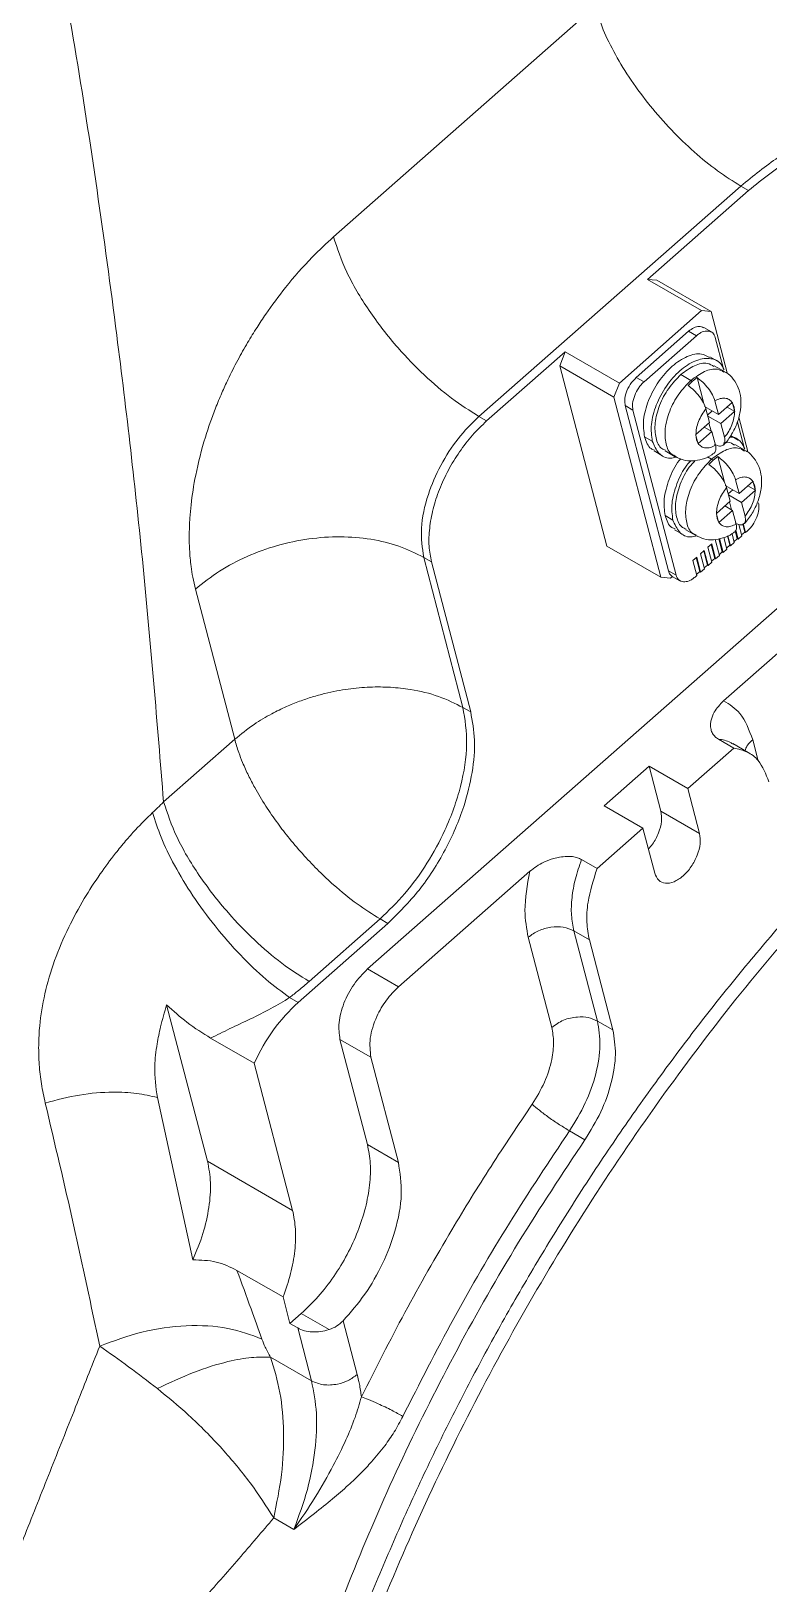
# Model space of a CAD drawing. Header units: millimetres. Extents: x 169 to 14583, y -399 to 10804.
# Drawn here: x 11546.2 to 11613.7, y 8249.9 to 8391.9 of the extents above; entities that cross this region are included whole.
import ezdxf

# ---------------------------------------------------------------- set-up
doc = ezdxf.new("R2010")
doc.units = ezdxf.units.MM
doc.header["$LTSCALE"] = 35

msp = doc.modelspace()

# ---------------------------------------------------------------- linework, layer by layer
at = {"color": 7, "linetype": 'Continuous', "lineweight": 18}
for p, q in [((11597.802, 8394.134), (11573.863, 8373.065)), ((11611.099, 8377.716), (11587.16, 8356.648)), ((11611.099, 8377.716), (11611.806, 8377.308)), ((11611.806, 8377.308), (11602.573, 8369.182)), ((11603.436, 8369.097), (11602.573, 8369.182)), ((11602.573, 8369.182), (11607.522, 8366.324)), ((11603.436, 8369.097), (11608.386, 8366.24)), ((11607.522, 8366.324), (11599.999, 8359.703)), ((11608.386, 8366.24), (11607.522, 8366.324)), ((11608.386, 8366.24), (11609.847, 8360.647)), ((11608.42, 8364.373), (11607.713, 8364.781)), ((11606.334, 8364.434), (11601.546, 8360.22)), ((11607.041, 8364.026), (11602.253, 8359.812)), ((11606.334, 8364.434), (11607.041, 8364.026)), ((11609.513, 8361.004), (11608.768, 8363.857)), ((11595.049, 8362.56), (11587.867, 8356.239)), ((11595.049, 8362.56), (11594.544, 8361.272)), ((11599.999, 8359.703), (11595.049, 8362.56)), ((11608.982, 8361.692), (11608.275, 8362.1)), ((11594.544, 8361.272), (11598.849, 8344.801)), ((11599.494, 8358.414), (11594.544, 8361.272)), ((11606.542, 8359.951), (11605.623, 8360.481)), ((11609.598, 8360.76), (11608.679, 8361.291)), ((11599.999, 8359.703), (11599.494, 8358.414)), ((11601.546, 8360.22), (11602.253, 8359.812)), ((11606.686, 8359.862), (11606.282, 8359.473)), ((11607.103, 8360.196), (11606.686, 8359.862)), ((11607.718, 8357.842), (11607.103, 8360.196)), ((11603.799, 8341.943), (11599.494, 8358.414)), ((11600.537, 8357.644), (11604.483, 8342.545)), ((11601.244, 8357.235), (11600.537, 8357.644)), ((11608.739, 8358.073), (11609.066, 8356.819)), ((11610.316, 8357.919), (11609.066, 8356.819)), ((11610.316, 8357.919), (11610.332, 8357.933)), ((11610.35, 8357.862), (11610.332, 8357.933)), ((11610.35, 8357.862), (11610.529, 8357.179)), ((11587.16, 8356.648), (11587.867, 8356.239)), ((11601.244, 8357.235), (11605.19, 8342.137)), ((11609.066, 8356.819), (11607.794, 8357.554)), ((11607.918, 8357.35), (11608.246, 8356.096)), ((11608.489, 8357.152), (11608.067, 8356.781)), ((11608.093, 8356.682), (11609.282, 8355.995)), ((11609.282, 8355.995), (11610.531, 8357.095)), ((11610.547, 8357.109), (11609.852, 8357.51)), ((11610.547, 8357.109), (11610.529, 8357.179)), ((11610.547, 8357.109), (11610.531, 8357.095)), ((11610.906, 8356.595), (11611.731, 8353.441)), ((11603.01, 8354.383), (11602.303, 8354.791)), ((11606.98, 8354.983), (11606.996, 8354.997)), ((11606.98, 8354.983), (11606.999, 8354.912)), ((11608.246, 8356.096), (11606.996, 8354.997)), ((11607.177, 8354.23), (11606.999, 8354.912)), ((11607.211, 8354.173), (11608.461, 8355.273)), ((11608.461, 8355.273), (11607.766, 8355.674)), ((11608.377, 8355.321), (11608.188, 8356.046)), ((11608.789, 8354.019), (11608.461, 8355.273)), ((11609.609, 8354.741), (11609.282, 8355.995)), ((11610.865, 8354.486), (11610.158, 8354.894)), ((11611.396, 8353.798), (11610.788, 8356.127)), ((11603.171, 8353.502), (11603.878, 8353.094)), ((11604.181, 8353.495), (11605.101, 8352.964)), ((11607.177, 8354.23), (11607.195, 8354.159)), ((11607.211, 8354.173), (11607.195, 8354.159)), ((11611.481, 8353.554), (11610.562, 8354.085)), ((11608.426, 8352.745), (11608.05, 8352.962)), ((11608.569, 8352.656), (11608.166, 8352.267)), ((11608.986, 8352.99), (11608.569, 8352.656)), ((11609.601, 8350.636), (11608.986, 8352.99)), ((11610.622, 8350.867), (11610.95, 8349.613)), ((11612.199, 8350.712), (11610.95, 8349.613)), ((11612.199, 8350.712), (11612.215, 8350.726)), ((11612.233, 8350.656), (11612.215, 8350.726)), ((11612.233, 8350.656), (11612.412, 8349.973)), ((11610.95, 8349.613), (11609.677, 8350.348)), ((11609.801, 8350.144), (11610.129, 8348.89)), ((11610.372, 8349.946), (11609.95, 8349.575)), ((11609.976, 8349.476), (11611.165, 8348.789)), ((11611.165, 8348.789), (11612.414, 8349.889)), ((11612.43, 8349.903), (11611.735, 8350.304)), ((11612.43, 8349.903), (11612.412, 8349.973)), ((11612.43, 8349.903), (11612.414, 8349.889)), ((11608.863, 8347.777), (11608.879, 8347.791)), ((11608.863, 8347.777), (11608.882, 8347.706)), ((11610.129, 8348.89), (11608.879, 8347.791)), ((11609.06, 8347.024), (11608.882, 8347.706)), ((11609.095, 8346.967), (11610.344, 8348.067)), ((11610.344, 8348.067), (11609.649, 8348.468)), ((11610.26, 8348.115), (11610.071, 8348.839)), ((11610.672, 8346.813), (11610.344, 8348.067)), ((11611.493, 8347.535), (11611.165, 8348.789)), ((11604.186, 8347.585), (11604.894, 8347.177)), ((11605.054, 8346.296), (11605.761, 8345.888)), ((11606.065, 8346.289), (11606.984, 8345.758)), ((11609.06, 8347.024), (11609.079, 8346.953)), ((11609.095, 8346.967), (11609.079, 8346.953)), ((11610.849, 8345.43), (11610.634, 8346.251)), ((11610.918, 8346.777), (11611.191, 8345.731)), ((11611.462, 8346.072), (11611.271, 8346.806)), ((11611.533, 8346.032), (11611.316, 8346.861)), ((11608.439, 8344.996), (11608.097, 8344.695)), ((11608.727, 8343.665), (11608.39, 8344.953)), ((11608.797, 8343.624), (11608.439, 8344.996)), ((11608.752, 8345.406), (11609.139, 8343.925)), ((11609.411, 8344.267), (11609.096, 8345.471)), ((11609.481, 8344.226), (11609.153, 8345.481)), ((11609.549, 8345.578), (11609.823, 8344.527)), ((11609.801, 8344.611), (11610.094, 8344.869)), ((11610.094, 8344.869), (11609.87, 8345.727)), ((11610.165, 8344.828), (11609.924, 8345.751)), ((11610.094, 8344.869), (11610.165, 8344.828)), ((11610.507, 8345.129), (11610.165, 8344.828)), ((11610.299, 8345.925), (11610.507, 8345.129)), ((11610.485, 8345.212), (11610.778, 8345.471)), ((11610.778, 8345.471), (11610.614, 8346.102)), ((11610.778, 8345.471), (11610.849, 8345.43)), ((11611.191, 8345.731), (11610.849, 8345.43)), ((11611.169, 8345.814), (11611.462, 8346.072)), ((11611.462, 8346.072), (11611.533, 8346.032)), ((11611.704, 8346.182), (11611.533, 8346.032)), ((11576.983, 8306.141), (11620.571, 8344.503)), ((11582.114, 8343.765), (11582.821, 8343.357)), ((11582.114, 8343.765), (11585.701, 8330.039)), ((11598.849, 8344.801), (11603.799, 8341.943)), ((11607.071, 8343.792), (11606.729, 8343.491)), ((11606.729, 8343.491), (11607.087, 8342.119)), ((11607.359, 8342.461), (11607.022, 8343.749)), ((11607.429, 8342.42), (11607.071, 8343.792)), ((11607.755, 8344.394), (11607.413, 8344.093)), ((11607.413, 8344.093), (11607.771, 8342.721)), ((11608.043, 8343.063), (11607.706, 8344.351)), ((11608.113, 8343.022), (11607.755, 8344.394)), ((11608.097, 8344.695), (11608.455, 8343.323)), ((11608.433, 8343.407), (11608.727, 8343.665)), ((11608.727, 8343.665), (11608.797, 8343.624)), ((11609.139, 8343.925), (11608.797, 8343.624)), ((11609.117, 8344.009), (11609.411, 8344.267)), ((11609.411, 8344.267), (11609.481, 8344.226)), ((11609.823, 8344.527), (11609.481, 8344.226)), ((11582.821, 8343.357), (11586.408, 8329.631)), ((11604.483, 8342.545), (11605.19, 8342.137)), ((11604.845, 8342.02), (11604.662, 8341.859)), ((11604.83, 8342.03), (11605.537, 8341.621)), ((11607.087, 8342.119), (11606.916, 8341.968)), ((11607.065, 8342.203), (11607.359, 8342.461)), ((11607.359, 8342.461), (11607.429, 8342.42)), ((11607.771, 8342.721), (11607.429, 8342.42)), ((11607.749, 8342.805), (11608.043, 8343.063)), ((11608.043, 8343.063), (11608.113, 8343.022)), ((11608.455, 8343.323), (11608.113, 8343.022)), ((11561.247, 8340.858), (11564.835, 8327.132)), ((11604.662, 8341.859), (11603.799, 8341.943)), ((11609.533, 8330.666), (11620.571, 8340.381)), ((11586.408, 8329.631), (11585.701, 8330.039)), ((11564.835, 8327.132), (11558.339, 8321.416)), ((11609.046, 8327.147), (11610.461, 8326.33)), ((11611.773, 8325.92), (11610.359, 8326.737)), ((11612.691, 8325.169), (11612.188, 8327.094)), ((11606.26, 8322.633), (11610.461, 8326.33)), ((11602.725, 8324.674), (11598.621, 8321.062)), ((11606.26, 8322.633), (11602.725, 8324.674)), ((11603.801, 8320.556), (11602.725, 8324.674)), ((11607.336, 8318.515), (11606.26, 8322.633)), ((11602.156, 8319.021), (11598.621, 8321.062)), ((11607.336, 8318.515), (11603.801, 8320.556)), ((11597.956, 8315.324), (11602.156, 8319.021)), ((11602.156, 8319.021), (11603.232, 8314.904)), ((11579.811, 8304.508), (11591.812, 8315.07)), ((11597.956, 8315.324), (11596.541, 8316.141)), ((11578.839, 8310.307), (11570.631, 8303.083)), ((11578.131, 8310.715), (11571.636, 8304.998)), ((11578.131, 8310.715), (11578.839, 8310.307)), ((11595.842, 8309.616), (11597.256, 8308.8)), ((11597.994, 8301.38), (11595.842, 8309.616)), ((11591.668, 8309.035), (11593.821, 8300.799)), ((11599.408, 8300.564), (11597.256, 8308.8)), ((11579.811, 8304.508), (11576.983, 8306.141)), ((11558.615, 8302.863), (11562.353, 8288.562)), ((11569.862, 8303.527), (11570.631, 8303.083)), ((11597.994, 8301.38), (11599.408, 8300.564)), ((11562.64, 8299.818), (11566.616, 8297.523)), ((11576.971, 8290.092), (11574.46, 8299.7)), ((11574.46, 8299.7), (11577.288, 8298.067)), ((11579.799, 8288.459), (11577.288, 8298.067)), ((11566.616, 8297.523), (11570.131, 8284.072)), ((11557.774, 8294.384), (11561.012, 8279.547)), ((11595.44, 8291.341), (11596.855, 8290.525)), ((11579.799, 8288.459), (11576.971, 8290.092)), ((11562.353, 8288.562), (11570.131, 8284.072)), ((11565.041, 8278.585), (11569.256, 8276.152)), ((11569.256, 8276.152), (11569.889, 8273.729)), ((11569.889, 8273.729), (11570.915, 8274.632)), ((11573.459, 8273.164), (11570.915, 8274.632)), ((11576.034, 8269.064), (11574.753, 8273.967)), ((11569.889, 8273.729), (11570.596, 8273.321)), ((11570.596, 8273.321), (11571.861, 8268.483)), ((11568.123, 8270.641), (11571.861, 8268.483)), ((11568.403, 8255.952), (11570.246, 8254.888))]:
    msp.add_line(p, q, dxfattribs=at)
for points, knots in [([(11545.535, 8416.087), (11547.159, 8407.576), (11550.406, 8390.555), (11553.909, 8366.048), (11556.578, 8343.013), (11557.752, 8328.615), (11558.339, 8321.416)], [0, 0, 0, 0, 0.2800285, 0.5599889, 0.7799691, 1, 1, 1, 1]), ([(11632.336, 8390.761), (11631.833, 8392.298), (11630.826, 8395.372), (11628.298, 8398.905), (11625.104, 8401.489), (11621.277, 8402.99), (11616.975, 8403.367), (11612.335, 8402.636), (11607.509, 8400.828), (11602.592, 8398.054), (11599.399, 8395.441), (11597.802, 8394.134)], [0, 0, 0, 0, 0.1119974, 0.2239963, 0.3359922, 0.4479925, 0.5599873, 0.6699927, 0.7799935, 0.8899976, 1, 1, 1, 1]), ([(11626.115, 8383.034), (11625.296, 8383.194), (11623.659, 8383.515), (11620.899, 8383.191), (11617.844, 8382.219), (11614.515, 8380.486), (11612.238, 8378.64), (11611.099, 8377.716)], [0, 0, 0, 0, 0.1867038, 0.3734076, 0.5601115, 0.7800557, 1, 1, 1, 1]), ([(11626.822, 8382.626), (11625.712, 8382.814), (11623.493, 8383.189), (11619.669, 8382.29), (11615.698, 8380.429), (11613.104, 8378.349), (11611.806, 8377.308)], [0, 0, 0, 0, 0.2499882, 0.4999983, 0.7499536, 1, 1, 1, 1]), ([(11573.863, 8373.065), (11573.212, 8372.463), (11571.691, 8371.057), (11569.61, 8368.661), (11567.965, 8366.448), (11566.835, 8364.745), (11565.978, 8363.352), (11565.082, 8361.757), (11564.304, 8360.218), (11563.632, 8358.743), (11562.908, 8356.997), (11562.024, 8354.471), (11561.267, 8351.5), (11560.882, 8349.039), (11560.726, 8347.283), (11560.67, 8345.917), (11560.696, 8344.437), (11560.815, 8343.101), (11561.001, 8341.889), (11561.161, 8341.219), (11561.247, 8340.858)], [0, 0, 0, 0, 0.0734284, 0.17154, 0.2499302, 0.2866723, 0.3283551, 0.3749834, 0.4265398, 0.4604484, 0.5, 0.5734284, 0.67154, 0.7499302, 0.7866723, 0.8283551, 0.8749834, 0.9265398, 0.9604487, 1, 1, 1, 1]), ([(11573.863, 8373.065), (11574.214, 8372.008), (11574.917, 8369.893), (11577.028, 8366.331), (11579.522, 8363.1), (11582.141, 8360.392), (11584.675, 8358.217), (11586.332, 8357.171), (11587.16, 8356.648)], [0, 0, 0, 0, 0.1865539, 0.3731079, 0.5596618, 0.7064412, 0.8532206, 1, 1, 1, 1]), ([(11607.702, 8364.758), (11607.572, 8364.82), (11607.321, 8364.94), (11606.817, 8364.798), (11606.495, 8364.555), (11606.334, 8364.434)], [0, 0, 0, 0, 0.3494291, 0.6747146, 1, 1, 1, 1]), ([(11608.768, 8363.857), (11608.739, 8363.942), (11608.684, 8364.109), (11608.484, 8364.356), (11608.12, 8364.494), (11607.678, 8364.434), (11607.308, 8364.243), (11607.131, 8364.099), (11607.041, 8364.026)], [0, 0, 0, 0, 0.1244864, 0.246139, 0.5005098, 0.754359, 0.8757743, 1, 1, 1, 1]), ([(11608.238, 8362.03), (11608.007, 8362.168), (11607.451, 8362.5), (11606.207, 8362.221), (11604.806, 8361.326), (11603.528, 8359.87), (11602.598, 8358.113), (11602.105, 8356.274), (11602.237, 8355.286), (11602.303, 8354.791)], [0, 0, 0, 0, 0.1055076, 0.2545896, 0.4036717, 0.5527538, 0.7018359, 0.8509179, 1, 1, 1, 1]), ([(11609.569, 8360.904), (11609.473, 8361.113), (11609.198, 8361.713), (11608.247, 8362.052), (11606.926, 8361.825), (11605.509, 8360.915), (11604.239, 8359.46), (11603.303, 8357.705), (11602.817, 8355.868), (11602.946, 8354.878), (11603.01, 8354.383)], [0, 0, 0, 0, 0.0712596, 0.2038821, 0.3365714, 0.4692553, 0.6019446, 0.7346284, 0.8673175, 1, 1, 1, 1]), ([(11605.623, 8360.481), (11605.232, 8360.08), (11604.451, 8359.278), (11603.614, 8357.664), (11603.191, 8356.032), (11603.286, 8354.639), (11603.67, 8353.761), (11604.106, 8353.605), (11604.218, 8353.564)], [0, 0, 0, 0, 0.18700659, 0.37401318, 0.56101977, 0.74802636, 0.93503295, 1, 1, 1, 1]), ([(11608.642, 8361.222), (11608.451, 8361.334), (11607.966, 8361.618), (11606.86, 8361.392), (11606.035, 8360.785), (11605.623, 8360.481)], [0, 0, 0, 0, 0.2460213, 0.6230107, 1, 1, 1, 1]), ([(11609.557, 8360.693), (11609.367, 8360.804), (11608.883, 8361.088), (11607.779, 8360.861), (11606.955, 8360.254), (11606.542, 8359.951)], [0, 0, 0, 0, 0.2445636, 0.6222818, 1, 1, 1, 1]), ([(11609.544, 8354.063), (11609.546, 8354.065), (11609.824, 8354.335), (11610.285, 8355.006), (11610.824, 8356.091), (11611.113, 8357.228), (11611.139, 8358.303), (11610.917, 8359.269), (11610.446, 8360.065), (11609.973, 8360.579), (11609.637, 8360.718), (11609.578, 8360.742)], [0, 0, 0, 0, 0.0009641, 0.1496511, 0.2993877, 0.4536806, 0.5964083, 0.7281584, 0.8524073, 0.9741134, 1, 1, 1, 1]), ([(11601.546, 8360.22), (11601.352, 8360.018), (11600.964, 8359.613), (11600.61, 8358.849), (11600.46, 8358.161), (11600.511, 8357.816), (11600.537, 8357.644)], [0, 0, 0, 0, 0.279619, 0.5592379, 0.779619, 1, 1, 1, 1]), ([(11602.253, 8359.812), (11602.166, 8359.729), (11601.993, 8359.565), (11601.68, 8359.154), (11601.378, 8358.559), (11601.209, 8357.951), (11601.189, 8357.512), (11601.225, 8357.328), (11601.244, 8357.235)], [0, 0, 0, 0, 0.1244864, 0.246139, 0.5005098, 0.754359, 0.8757743, 1, 1, 1, 1]), ([(11606.542, 8359.951), (11606.151, 8359.549), (11605.37, 8358.747), (11604.533, 8357.134), (11604.111, 8355.502), (11604.205, 8354.108), (11604.59, 8353.229), (11605.028, 8353.072), (11605.142, 8353.032)], [0, 0, 0, 0, 0.1868278, 0.3736555, 0.5604833, 0.747311, 0.9341388, 1, 1, 1, 1]), ([(11606.282, 8359.473), (11606.459, 8359.342), (11606.819, 8359.075), (11607.315, 8358.502), (11607.73, 8357.894), (11607.856, 8357.53), (11607.918, 8357.35)], [0, 0, 0, 0, 0.2437603, 0.4956334, 0.7503746, 1, 1, 1, 1]), ([(11606.686, 8359.862), (11606.659, 8359.88), (11606.61, 8359.911), (11606.563, 8359.938), (11606.542, 8359.951)], [0, 0, 0, 0, 0.5599877, 1, 1, 1, 1]), ([(11608.739, 8358.073), (11608.676, 8358.253), (11608.551, 8358.618), (11608.134, 8359.226), (11607.639, 8359.799), (11607.28, 8360.065), (11607.103, 8360.196)], [0, 0, 0, 0, 0.2501593, 0.5054568, 0.7567462, 1, 1, 1, 1]), ([(11610.316, 8357.919), (11610.227, 8358.023), (11610.051, 8358.231), (11609.661, 8358.34), (11609.218, 8358.311), (11608.899, 8358.152), (11608.739, 8358.073)], [0, 0, 0, 0, 0.2509654, 0.5007108, 0.750145, 1, 1, 1, 1]), ([(11610.529, 8357.179), (11610.514, 8357.323), (11610.487, 8357.58), (11610.392, 8357.776), (11610.35, 8357.862)], [0, 0, 0, 0, 0.5593966, 1, 1, 1, 1]), ([(11587.16, 8356.648), (11586.507, 8356.002), (11585.2, 8354.711), (11583.598, 8352.195), (11582.387, 8349.369), (11581.732, 8346.345), (11581.986, 8344.625), (11582.114, 8343.765)], [0, 0, 0, 0, 0.1867813, 0.3735626, 0.560344, 0.780172, 1, 1, 1, 1]), ([(11587.867, 8356.239), (11587.428, 8355.822), (11586.546, 8354.983), (11585.364, 8353.432), (11584.334, 8351.751), (11583.517, 8349.977), (11582.934, 8348.179), (11582.62, 8346.429), (11582.545, 8344.769), (11582.729, 8343.826), (11582.821, 8343.357)], [0, 0, 0, 0, 0.1243496, 0.249995, 0.375593, 0.4999931, 0.624331, 0.7499355, 0.87555, 1, 1, 1, 1]), ([(11607.918, 8357.35), (11607.783, 8357.17), (11607.515, 8356.811), (11607.225, 8356.195), (11607.029, 8355.57), (11607.007, 8355.188), (11606.996, 8354.997)], [0, 0, 0, 0, 0.25096538, 0.50071079, 0.75014501, 1, 1, 1, 1]), ([(11609.609, 8354.741), (11609.744, 8354.921), (11610.012, 8355.28), (11610.302, 8355.897), (11610.498, 8356.522), (11610.52, 8356.904), (11610.531, 8357.095)], [0, 0, 0, 0, 0.2509654, 0.5007108, 0.750145, 1, 1, 1, 1]), ([(11602.303, 8354.791), (11602.449, 8354.35), (11602.638, 8353.779), (11603.103, 8353.611), (11603.208, 8353.573)], [0, 0, 0, 0, 0.773823, 1, 1, 1, 1]), ([(11606.999, 8354.912), (11607.013, 8354.769), (11607.04, 8354.511), (11607.135, 8354.316), (11607.177, 8354.23)], [0, 0, 0, 0, 0.5593966, 1, 1, 1, 1]), ([(11611.453, 8353.698), (11611.355, 8353.902), (11611.076, 8354.485), (11610.516, 8354.821), (11610.063, 8354.735), (11610.046, 8354.732)], [0, 0, 0, 0, 0.340686, 0.9747421, 1, 1, 1, 1]), ([(11603.01, 8354.383), (11603.182, 8353.988), (11603.526, 8353.2), (11604.384, 8352.737), (11605.021, 8352.894), (11605.215, 8352.941)], [0, 0, 0, 0, 0.4107299, 0.8210239, 1, 1, 1, 1]), ([(11607.211, 8354.173), (11607.3, 8354.069), (11607.476, 8353.861), (11607.866, 8353.751), (11608.309, 8353.781), (11608.629, 8353.94), (11608.789, 8354.019)], [0, 0, 0, 0, 0.2509654, 0.5007108, 0.750145, 1, 1, 1, 1]), ([(11611.44, 8353.487), (11611.25, 8353.598), (11610.766, 8353.882), (11609.663, 8353.655), (11608.838, 8353.048), (11608.426, 8352.745)], [0, 0, 0, 0, 0.2445636, 0.6222818, 1, 1, 1, 1]), ([(11608.789, 8354.019), (11608.817, 8353.857), (11608.874, 8353.531), (11608.73, 8353.38), (11608.657, 8353.304)], [0, 0, 0, 0, 0.4961352, 1, 1, 1, 1]), ([(11608.699, 8354.088), (11608.858, 8354.025), (11609.182, 8353.897), (11609.501, 8354), (11609.69, 8354.26), (11609.636, 8354.582), (11609.609, 8354.741)], [0, 0, 0, 0, 0.2437603, 0.4956334, 0.7503746, 1, 1, 1, 1]), ([(11610.525, 8354.015), (11610.34, 8354.149), (11610.047, 8354.359), (11609.628, 8354.248), (11609.474, 8354.207)], [0, 0, 0, 0, 0.6325058, 1, 1, 1, 1]), ([(11611.427, 8346.857), (11611.429, 8346.859), (11611.707, 8347.129), (11612.168, 8347.8), (11612.708, 8348.885), (11612.996, 8350.021), (11613.022, 8351.097), (11612.8, 8352.063), (11612.33, 8352.859), (11611.857, 8353.373), (11611.52, 8353.511), (11611.461, 8353.536)], [0, 0, 0, 0, 0.0009641, 0.1496511, 0.2993877, 0.4536806, 0.5964083, 0.7281584, 0.8524073, 0.9741134, 1, 1, 1, 1]), ([(11605.605, 8352.768), (11605.559, 8352.717), (11605.095, 8352.2), (11604.498, 8350.882), (11603.984, 8349.074), (11604.119, 8348.082), (11604.186, 8347.585)], [0, 0, 0, 0, 0.035235, 0.3568233, 0.6784117, 1, 1, 1, 1]), ([(11606.527, 8352.602), (11606.408, 8352.473), (11605.867, 8351.883), (11605.198, 8350.48), (11604.697, 8348.667), (11604.828, 8347.674), (11604.894, 8347.177)], [0, 0, 0, 0, 0.08587529, 0.39058056, 0.69529778, 1, 1, 1, 1]), ([(11606.936, 8352.625), (11606.748, 8352.425), (11606.175, 8351.817), (11605.503, 8350.451), (11605.073, 8348.828), (11605.17, 8347.432), (11605.553, 8346.555), (11605.989, 8346.399), (11606.101, 8346.358)], [0, 0, 0, 0, 0.10106444, 0.30783963, 0.51461484, 0.72139004, 0.92816523, 1, 1, 1, 1]), ([(11605.121, 8352.983), (11605.351, 8352.863), (11605.848, 8352.604), (11606.719, 8352.545), (11607.605, 8352.72), (11608.257, 8352.996), (11608.587, 8353.25), (11608.661, 8353.306)], [0, 0, 0, 0, 0.2048019, 0.4432483, 0.6791514, 0.9282413, 1, 1, 1, 1]), ([(11608.426, 8352.745), (11608.035, 8352.343), (11607.253, 8351.541), (11606.417, 8349.928), (11605.994, 8348.296), (11606.089, 8346.902), (11606.474, 8346.023), (11606.911, 8345.866), (11607.025, 8345.825)], [0, 0, 0, 0, 0.1868278, 0.3736555, 0.5604833, 0.747311, 0.9341388, 1, 1, 1, 1]), ([(11608.166, 8352.267), (11608.343, 8352.136), (11608.702, 8351.869), (11609.198, 8351.296), (11609.614, 8350.688), (11609.739, 8350.324), (11609.801, 8350.144)], [0, 0, 0, 0, 0.2437603, 0.4956334, 0.7503746, 1, 1, 1, 1]), ([(11608.569, 8352.656), (11608.542, 8352.673), (11608.494, 8352.705), (11608.446, 8352.732), (11608.426, 8352.745)], [0, 0, 0, 0, 0.5599877, 1, 1, 1, 1]), ([(11610.622, 8350.867), (11610.56, 8351.047), (11610.434, 8351.411), (11610.018, 8352.02), (11609.522, 8352.592), (11609.163, 8352.859), (11608.986, 8352.99)], [0, 0, 0, 0, 0.25015932, 0.5054568, 0.75674619, 1, 1, 1, 1]), ([(11612.199, 8350.712), (11612.111, 8350.817), (11611.934, 8351.025), (11611.545, 8351.134), (11611.102, 8351.105), (11610.782, 8350.946), (11610.622, 8350.867)], [0, 0, 0, 0, 0.2509654, 0.5007108, 0.750145, 1, 1, 1, 1]), ([(11612.412, 8349.973), (11612.397, 8350.117), (11612.371, 8350.374), (11612.275, 8350.57), (11612.233, 8350.656)], [0, 0, 0, 0, 0.5593966, 1, 1, 1, 1]), ([(11609.801, 8350.144), (11609.667, 8349.964), (11609.398, 8349.605), (11609.109, 8348.988), (11608.913, 8348.364), (11608.89, 8347.982), (11608.879, 8347.791)], [0, 0, 0, 0, 0.2509654, 0.5007108, 0.750145, 1, 1, 1, 1]), ([(11611.493, 8347.535), (11611.627, 8347.715), (11611.895, 8348.074), (11612.185, 8348.691), (11612.381, 8349.316), (11612.403, 8349.698), (11612.414, 8349.889)], [0, 0, 0, 0, 0.2509654, 0.5007108, 0.750145, 1, 1, 1, 1]), ([(11608.882, 8347.706), (11608.897, 8347.562), (11608.923, 8347.305), (11609.018, 8347.11), (11609.06, 8347.024)], [0, 0, 0, 0, 0.5593966, 1, 1, 1, 1]), ([(11611.704, 8346.182), (11611.792, 8346.265), (11611.964, 8346.429), (11612.278, 8346.84), (11612.579, 8347.435), (11612.748, 8348.043), (11612.768, 8348.482), (11612.732, 8348.666), (11612.713, 8348.759)], [0, 0, 0, 0, 0.1244864, 0.246139, 0.5005098, 0.754359, 0.8757743, 1, 1, 1, 1]), ([(11604.186, 8347.585), (11604.332, 8347.143), (11604.521, 8346.573), (11604.986, 8346.404), (11605.092, 8346.366)], [0, 0, 0, 0, 0.773823, 1, 1, 1, 1]), ([(11604.894, 8347.177), (11605.065, 8346.782), (11605.409, 8345.993), (11606.267, 8345.531), (11606.904, 8345.688), (11607.098, 8345.735)], [0, 0, 0, 0, 0.4107299, 0.8210239, 1, 1, 1, 1]), ([(11609.095, 8346.967), (11609.183, 8346.863), (11609.36, 8346.655), (11609.749, 8346.545), (11610.192, 8346.575), (11610.512, 8346.733), (11610.672, 8346.813)], [0, 0, 0, 0, 0.2509654, 0.5007108, 0.750145, 1, 1, 1, 1]), ([(11610.672, 8346.813), (11610.7, 8346.651), (11610.758, 8346.324), (11610.613, 8346.174), (11610.54, 8346.098)], [0, 0, 0, 0, 0.4961352, 1, 1, 1, 1]), ([(11610.583, 8346.882), (11610.742, 8346.819), (11611.065, 8346.691), (11611.384, 8346.794), (11611.573, 8347.054), (11611.519, 8347.376), (11611.493, 8347.535)], [0, 0, 0, 0, 0.2437603, 0.4956334, 0.7503746, 1, 1, 1, 1]), ([(11607.004, 8345.777), (11607.234, 8345.657), (11607.732, 8345.398), (11608.602, 8345.339), (11609.488, 8345.513), (11610.141, 8345.79), (11610.47, 8346.043), (11610.544, 8346.1)], [0, 0, 0, 0, 0.2048019, 0.4432483, 0.6791514, 0.9282413, 1, 1, 1, 1]), ([(11604.483, 8342.545), (11604.528, 8342.419), (11604.609, 8342.194), (11604.773, 8342.073), (11604.845, 8342.02)], [0, 0, 0, 0, 0.5596618, 1, 1, 1, 1]), ([(11605.19, 8342.137), (11605.218, 8342.052), (11605.273, 8341.885), (11605.473, 8341.638), (11605.837, 8341.5), (11606.279, 8341.56), (11606.649, 8341.751), (11606.827, 8341.895), (11606.916, 8341.968)], [0, 0, 0, 0, 0.1244864, 0.246139, 0.5005098, 0.754359, 0.8757743, 1, 1, 1, 1]), ([(11585.701, 8330.039), (11584.982, 8330.401), (11583.527, 8331.135), (11581.224, 8331.682), (11579.093, 8331.918), (11577.178, 8331.934), (11575.523, 8331.787), (11574.142, 8331.558), (11573.054, 8331.32), (11571.918, 8331.008), (11570.743, 8330.612), (11569.496, 8330.109), (11568.092, 8329.415), (11566.457, 8328.449), (11565.411, 8327.6), (11564.835, 8327.132)], [0, 0, 0, 0, 0.1226868, 0.2482634, 0.3306157, 0.4127062, 0.4998427, 0.5444728, 0.5917606, 0.641761, 0.6945025, 0.7499871, 0.8143067, 0.8976394, 1, 1, 1, 1]), ([(11609.533, 8330.666), (11609.206, 8330.322), (11608.679, 8329.766), (11608.398, 8328.996), (11608.316, 8328.471), (11608.352, 8328.049), (11608.498, 8327.67), (11608.724, 8327.365), (11608.941, 8327.218), (11609.046, 8327.147)], [0, 0, 0, 0, 0.300228, 0.4840734, 0.5866727, 0.7108919, 0.8156023, 0.9102911, 1, 1, 1, 1]), ([(11612.188, 8327.094), (11611.86, 8327.977), (11611.273, 8329.555), (11610.065, 8330.327), (11609.533, 8330.666)], [0, 0, 0, 0, 0.5596136, 1, 1, 1, 1]), ([(11585.701, 8330.039), (11585.878, 8328.958), (11586.233, 8326.795), (11585.61, 8322.851), (11584.282, 8319.088), (11582.473, 8315.764), (11580.454, 8312.954), (11578.906, 8311.461), (11578.131, 8310.715)], [0, 0, 0, 0, 0.18655394, 0.37310788, 0.55966182, 0.70644121, 0.85322061, 1, 1, 1, 1]), ([(11578.839, 8310.307), (11579.819, 8311.275), (11581.78, 8313.212), (11584.177, 8316.982), (11585.788, 8320.717), (11586.62, 8324.138), (11586.87, 8327.12), (11586.562, 8328.794), (11586.408, 8329.631)], [0, 0, 0, 0, 0.1865539, 0.3731079, 0.5596618, 0.7064412, 0.8532206, 1, 1, 1, 1]), ([(11564.835, 8327.132), (11564.951, 8326.732), (11565.15, 8326.045), (11565.585, 8324.927), (11566.068, 8323.863), (11566.762, 8322.531), (11567.639, 8321.072), (11568.716, 8319.504), (11569.888, 8317.977), (11571.156, 8316.503), (11572.512, 8315.089), (11574.131, 8313.576), (11576.027, 8312.022), (11577.436, 8311.147), (11578.131, 8310.715)], [0, 0, 0, 0, 0.0730151, 0.1250541, 0.1912879, 0.2501118, 0.341009, 0.4243111, 0.5001475, 0.5882505, 0.6713549, 0.7501848, 0.8767894, 1, 1, 1, 1]), ([(11609.046, 8327.147), (11609.437, 8327.089), (11609.929, 8327.017), (11610.31, 8326.737), (11610.389, 8326.679)], [0, 0, 0, 0, 0.7931024, 1, 1, 1, 1]), ([(11611.507, 8326.074), (11611.522, 8326.153), (11611.59, 8326.519), (11611.925, 8326.841), (11612.188, 8327.094)], [0, 0, 0, 0, 0.2166968, 1, 1, 1, 1]), ([(11610.461, 8326.33), (11610.882, 8326.237), (11611.724, 8326.052), (11612.931, 8325.124), (11613.391, 8323.959), (11613.671, 8323.247)], [0, 0, 0, 0, 0.280356, 0.5607119, 1, 1, 1, 1]), ([(11558.339, 8321.416), (11558.156, 8321.229), (11557.83, 8320.895), (11557.487, 8320.571), (11557.336, 8320.429)], [0, 0, 0, 0, 0.5599854, 1, 1, 1, 1]), ([(11558.339, 8321.416), (11558.69, 8320.359), (11559.393, 8318.244), (11561.504, 8314.682), (11563.998, 8311.451), (11566.618, 8308.743), (11569.151, 8306.567), (11570.808, 8305.521), (11571.636, 8304.998)], [0, 0, 0, 0, 0.1865539, 0.3731079, 0.5596618, 0.7064412, 0.8532206, 1, 1, 1, 1]), ([(11557.336, 8320.429), (11556.806, 8319.916), (11555.959, 8319.094), (11554.838, 8317.817), (11553.74, 8316.475), (11552.432, 8314.71), (11550.974, 8312.448), (11549.544, 8309.805), (11548.315, 8306.913), (11547.432, 8303.913), (11547.013, 8301.329), (11546.895, 8299.165), (11546.949, 8297.39), (11547.141, 8295.624), (11547.392, 8294.464), (11547.517, 8293.883)], [0, 0, 0, 0, 0.0663173, 0.106046, 0.1490876, 0.2202221, 0.3045722, 0.4020964, 0.5157907, 0.6280963, 0.7365418, 0.8025076, 0.8681992, 0.9339268, 1, 1, 1, 1]), ([(11557.336, 8320.429), (11557.567, 8319.697), (11558.043, 8318.187), (11559.305, 8315.587), (11560.974, 8312.817), (11563.03, 8310.004), (11565.315, 8307.396), (11567.658, 8305.147), (11569.143, 8304.055), (11569.862, 8303.527)], [0, 0, 0, 0, 0.130864, 0.2701652, 0.4152216, 0.5625662, 0.7152049, 0.8620894, 1, 1, 1, 1]), ([(11602.655, 8317.112), (11602.785, 8317.249), (11603.171, 8317.659), (11603.619, 8318.571), (11603.92, 8319.664), (11603.841, 8320.259), (11603.801, 8320.556)], [0, 0, 0, 0, 0.1440088, 0.4293273, 0.7143627, 1, 1, 1, 1]), ([(11603.232, 8314.904), (11603.334, 8314.661), (11603.536, 8314.177), (11604.19, 8313.909), (11604.988, 8314.048), (11605.836, 8314.597), (11606.601, 8315.468), (11607.16, 8316.523), (11607.455, 8317.626), (11607.376, 8318.219), (11607.336, 8318.515)], [0, 0, 0, 0, 0.125, 0.25, 0.375, 0.5, 0.625, 0.75, 0.875, 1, 1, 1, 1]), ([(11596.541, 8316.141), (11596.419, 8316.201), (11596.174, 8316.323), (11595.714, 8316.421), (11595.164, 8316.439), (11594.58, 8316.377), (11593.865, 8316.205), (11592.873, 8315.854), (11592.218, 8315.37), (11591.812, 8315.07)], [0, 0, 0, 0, 0.0914214, 0.1838228, 0.2858471, 0.4135088, 0.5161023, 0.699865, 1, 1, 1, 1]), ([(11591.812, 8315.07), (11591.588, 8313.833), (11591.188, 8311.623), (11591.522, 8309.826), (11591.668, 8309.035)], [0, 0, 0, 0, 0.5596136, 1, 1, 1, 1]), ([(11597.256, 8308.8), (11597.159, 8309.324), (11596.964, 8310.372), (11597.087, 8312.578), (11597.626, 8314.283), (11597.956, 8315.324)], [0, 0, 0, 0, 0.280356, 0.5607119, 1, 1, 1, 1]), ([(11619.063, 8314.987), (11618.331, 8314.189), (11616.212, 8311.878), (11612.777, 8307.916), (11608.803, 8303.055), (11604.946, 8298.035), (11601.215, 8292.873), (11597.618, 8287.578), (11594.165, 8282.165), (11590.863, 8276.646), (11587.72, 8271.035), (11584.743, 8265.344), (11581.94, 8259.588), (11579.318, 8253.78), (11576.882, 8247.933), (11574.64, 8242.062), (11572.595, 8236.18), (11570.753, 8230.302), (11569.12, 8224.441), (11567.698, 8218.612), (11566.492, 8212.827), (11565.505, 8207.1), (11564.74, 8201.446), (11564.198, 8195.877), (11563.883, 8190.406), (11563.795, 8185.047), (11563.935, 8179.813), (11564.303, 8174.716), (11564.9, 8169.768), (11565.724, 8164.983), (11566.775, 8160.372), (11568.05, 8155.948), (11569.546, 8151.722), (11571.26, 8147.705), (11573.187, 8143.909), (11575.322, 8140.344), (11577.659, 8137.021), (11580.186, 8133.94), (11582.914, 8131.139), (11585.023, 8129.2), (11586.273, 8128.28), (11586.494, 8128.117)], [0, 0, 0, 0, 0.0139858, 0.0405096, 0.0670301, 0.0935463, 0.1200589, 0.1465688, 0.1730768, 0.1995837, 0.2260905, 0.2525978, 0.2791065, 0.3056172, 0.332131, 0.3586486, 0.385171, 0.4116989, 0.4382332, 0.4647746, 0.4913238, 0.5178813, 0.5444474, 0.5710224, 0.5976058, 0.6241971, 0.650795, 0.6773971, 0.7039998, 0.7305976, 0.757184, 0.7837511, 0.8102891, 0.8367872, 0.8632334, 0.8896163, 0.9159262, 0.9421569, 0.9683071, 0.994382, 1, 1, 1, 1]), ([(11586.773, 8128.03), (11585.514, 8129.024), (11582.461, 8131.435), (11578.299, 8136.276), (11574.239, 8142.354), (11570.873, 8149.239), (11568.203, 8156.835), (11566.257, 8165.09), (11565.049, 8173.935), (11564.589, 8183.299), (11564.882, 8193.105), (11565.923, 8203.275), (11567.706, 8213.726), (11570.215, 8224.373), (11573.431, 8235.129), (11577.326, 8245.908), (11581.871, 8256.623), (11587.027, 8267.186), (11592.753, 8277.511), (11599.002, 8287.518), (11605.729, 8297.111), (11612.853, 8306.269), (11617.897, 8311.894), (11620.418, 8314.706)], [0, 0, 0, 0, 0.0338724, 0.0821788, 0.1304851, 0.1787915, 0.2270979, 0.2754043, 0.3237107, 0.372017, 0.4203234, 0.4686298, 0.5169362, 0.5652426, 0.613549, 0.6618553, 0.7101617, 0.7584681, 0.8067745, 0.8550809, 0.9033872, 0.9516936, 1, 1, 1, 1]), ([(11574.46, 8299.7), (11574.395, 8300.195), (11574.266, 8301.186), (11574.754, 8303.014), (11575.681, 8304.801), (11576.549, 8305.694), (11576.983, 8306.141)], [0, 0, 0, 0, 0.2499881, 0.4999881, 0.7498762, 1, 1, 1, 1]), ([(11571.636, 8304.998), (11571.313, 8304.719), (11570.736, 8304.219), (11570.129, 8303.738), (11569.862, 8303.527)], [0, 0, 0, 0, 0.5599911, 1, 1, 1, 1]), ([(11577.288, 8298.067), (11577.221, 8298.627), (11577.087, 8299.748), (11577.708, 8301.682), (11578.659, 8303.347), (11579.427, 8304.121), (11579.811, 8304.508)], [0, 0, 0, 0, 0.27961896, 0.55923792, 0.77961896, 1, 1, 1, 1]), ([(11558.615, 8302.863), (11558.419, 8302.19), (11558.071, 8300.99), (11557.763, 8299.456), (11557.598, 8298.273), (11557.449, 8296.537), (11557.633, 8295.318), (11557.774, 8294.384)], [0, 0, 0, 0, 0.2213179, 0.3940191, 0.5122649, 0.6260161, 1, 1, 1, 1]), ([(11562.64, 8299.818), (11561.918, 8300.262), (11560.58, 8301.086), (11559.235, 8302.303), (11558.615, 8302.863)], [0, 0, 0, 0, 0.53913662, 1, 1, 1, 1]), ([(11569.862, 8303.527), (11569.298, 8303.182), (11568.14, 8302.476), (11566.245, 8301.548), (11564.378, 8300.679), (11563.22, 8300.105), (11562.64, 8299.818)], [0, 0, 0, 0, 0.2363983, 0.4849581, 0.7419892, 1, 1, 1, 1]), ([(11570.631, 8303.083), (11569.837, 8302.29), (11568.25, 8300.704), (11567.16, 8298.583), (11566.616, 8297.523)], [0, 0, 0, 0, 0.4998689, 1, 1, 1, 1]), ([(11593.821, 8300.799), (11594.162, 8301.041), (11594.844, 8301.525), (11596.087, 8301.79), (11597.188, 8301.741), (11597.725, 8301.501), (11597.994, 8301.38)], [0, 0, 0, 0, 0.279619, 0.5592379, 0.779619, 1, 1, 1, 1]), ([(11592.033, 8293.772), (11592.434, 8294.431), (11593.236, 8295.751), (11593.846, 8297.743), (11594.053, 8299.473), (11593.898, 8300.357), (11593.821, 8300.799)], [0, 0, 0, 0, 0.2796833, 0.559807, 0.779564, 1, 1, 1, 1]), ([(11599.408, 8300.564), (11599.526, 8299.84), (11599.762, 8298.393), (11599.341, 8295.762), (11598.4, 8293.037), (11597.37, 8291.362), (11596.855, 8290.525)], [0, 0, 0, 0, 0.2499909, 0.4999959, 0.7499268, 1, 1, 1, 1]), ([(11547.517, 8293.883), (11548.571, 8294.16), (11550.667, 8294.711), (11553.493, 8294.925), (11555.883, 8294.815), (11557.152, 8294.526), (11557.774, 8294.384)], [0, 0, 0, 0, 0.2882348, 0.57327044, 0.79092312, 1, 1, 1, 1]), ([(11547.517, 8293.883), (11548.396, 8290.171), (11550.153, 8282.75), (11551.716, 8275.354), (11552.497, 8271.657)], [0, 0, 0, 0, 0.5001933, 1, 1, 1, 1]), ([(11576.422, 8267.015), (11577.724, 8269.597), (11580.325, 8274.759), (11584.337, 8281.775), (11588.235, 8288.125), (11590.767, 8291.889), (11592.033, 8293.772)], [0, 0, 0, 0, 0.2800942, 0.5599247, 0.7798512, 1, 1, 1, 1]), ([(11596.855, 8290.525), (11594.799, 8287.426), (11590.684, 8281.222), (11585.135, 8271.459), (11580.098, 8261.474), (11575.671, 8251.321), (11571.873, 8241.091), (11568.743, 8230.864), (11566.3, 8220.735), (11564.572, 8210.8), (11563.594, 8201.152), (11563.297, 8192.366), (11563.674, 8187.042), (11563.844, 8184.643)], [0, 0, 0, 0, 0.0923081, 0.18482686, 0.27733755, 0.36965057, 0.46195477, 0.55447581, 0.64698792, 0.73930114, 0.83160534, 0.92412638, 1, 1, 1, 1]), ([(11570.915, 8274.632), (11571.442, 8275.133), (11572.5, 8276.14), (11573.919, 8278.001), (11575.155, 8280.018), (11576.135, 8282.148), (11576.835, 8284.305), (11577.211, 8286.405), (11577.302, 8288.397), (11577.081, 8289.528), (11576.971, 8290.092)], [0, 0, 0, 0, 0.1243579, 0.2499958, 0.3755943, 0.4999942, 0.6243424, 0.7499462, 0.8755584, 1, 1, 1, 1]), ([(11561.012, 8279.547), (11561.345, 8280.347), (11562.016, 8281.956), (11562.529, 8284.358), (11562.713, 8286.642), (11562.472, 8287.925), (11562.353, 8288.562)], [0, 0, 0, 0, 0.2483361, 0.4997771, 0.7513879, 1, 1, 1, 1]), ([(11574.753, 8273.967), (11575.438, 8274.755), (11576.81, 8276.332), (11578.431, 8279.195), (11579.629, 8282.331), (11580.242, 8285.628), (11579.947, 8287.515), (11579.799, 8288.459)], [0, 0, 0, 0, 0.1867637, 0.3735275, 0.5602912, 0.7801456, 1, 1, 1, 1]), ([(11570.131, 8284.072), (11570.241, 8283.51), (11570.462, 8282.381), (11570.369, 8280.396), (11570.011, 8278.299), (11569.507, 8276.865), (11569.256, 8276.152)], [0, 0, 0, 0, 0.2487255, 0.499896, 0.7511172, 1, 1, 1, 1]), ([(11561.012, 8279.547), (11561.735, 8279.529), (11563.147, 8279.493), (11564.42, 8278.883), (11565.041, 8278.585)], [0, 0, 0, 0, 0.5120136, 1, 1, 1, 1]), ([(11565.041, 8278.585), (11565.473, 8277.41), (11566.244, 8275.311), (11566.995, 8273.222), (11567.325, 8272.304)], [0, 0, 0, 0, 0.5602247, 1, 1, 1, 1]), ([(11574.753, 8273.967), (11574.57, 8273.801), (11574.197, 8273.46), (11573.709, 8273.264), (11573.459, 8273.164)], [0, 0, 0, 0, 0.4888164, 1, 1, 1, 1]), ([(11567.325, 8272.304), (11566.326, 8272.681), (11564.289, 8273.449), (11560.452, 8273.635), (11556.381, 8273.104), (11553.775, 8272.133), (11552.497, 8271.657)], [0, 0, 0, 0, 0.2451369, 0.4999999, 0.7548629, 1, 1, 1, 1]), ([(11570.596, 8273.321), (11570.794, 8273.227), (11571.191, 8273.036), (11571.928, 8272.936), (11572.703, 8272.954), (11573.209, 8273.094), (11573.459, 8273.164)], [0, 0, 0, 0, 0.2481459, 0.5006167, 0.752409, 1, 1, 1, 1]), ([(11552.497, 8271.657), (11551.762, 8269.795), (11550.228, 8265.909), (11547.949, 8260.184), (11545.677, 8254.455), (11543.433, 8248.753), (11541.431, 8243.585), (11539.597, 8238.751), (11537.91, 8234.218), (11536.347, 8229.914), (11534.842, 8225.648), (11533.324, 8221.236), (11532.281, 8218.032), (11531.71, 8216.278)], [0, 0, 0, 0, 0.0921851, 0.1924025, 0.2922237, 0.390522, 0.4953677, 0.5718453, 0.655783, 0.7471802, 0.8138466, 0.8981199, 1, 1, 1, 1]), ([(11552.497, 8271.657), (11553.371, 8271.044), (11555.042, 8269.87), (11556.889, 8268.45), (11557.77, 8267.773)], [0, 0, 0, 0, 0.5228191, 1, 1, 1, 1]), ([(11568.123, 8270.641), (11567.946, 8270.955), (11567.622, 8271.528), (11567.418, 8272.062), (11567.325, 8272.304)], [0, 0, 0, 0, 0.5478676, 1, 1, 1, 1]), ([(11557.77, 8267.773), (11558.886, 8268.298), (11561.13, 8269.356), (11564.046, 8270.249), (11566.417, 8270.686), (11567.561, 8270.656), (11568.123, 8270.641)], [0, 0, 0, 0, 0.2816188, 0.5666422, 0.7871762, 1, 1, 1, 1]), ([(11568.403, 8255.952), (11568.674, 8257.275), (11569.218, 8259.921), (11569.378, 8263.81), (11569.08, 8267.491), (11568.442, 8269.59), (11568.123, 8270.641)], [0, 0, 0, 0, 0.2496277, 0.4994402, 0.749535, 1, 1, 1, 1]), ([(11571.861, 8268.483), (11572.211, 8268.338), (11572.911, 8268.046), (11574.157, 8268.127), (11575.25, 8268.482), (11575.773, 8268.87), (11576.034, 8269.064)], [0, 0, 0, 0, 0.279619, 0.5592379, 0.779619, 1, 1, 1, 1]), ([(11576.422, 8267.015), (11576.366, 8267.411), (11576.266, 8268.117), (11576.105, 8268.775), (11576.034, 8269.064)], [0, 0, 0, 0, 0.5599812, 1, 1, 1, 1]), ([(11557.77, 8267.773), (11558.73, 8266.987), (11560.784, 8265.303), (11563.677, 8262.357), (11566.348, 8259.16), (11567.718, 8257.021), (11568.403, 8255.952)], [0, 0, 0, 0, 0.2325258, 0.4978725, 0.7492567, 1, 1, 1, 1]), ([(11570.246, 8254.888), (11570.909, 8255.869), (11572.217, 8257.801), (11573.777, 8260.526), (11574.964, 8262.954), (11575.834, 8265.027), (11576.236, 8266.385), (11576.422, 8267.015)], [0, 0, 0, 0, 0.252881, 0.4982824, 0.6946358, 0.8585074, 1, 1, 1, 1]), ([(11580.21, 8265.237), (11579.88, 8265.42), (11579.194, 8265.802), (11578.031, 8266.362), (11577.056, 8266.787), (11576.628, 8266.941), (11576.422, 8267.015)], [0, 0, 0, 0, 0.2702609, 0.5624288, 0.789736, 1, 1, 1, 1]), ([(11570.246, 8254.888), (11570.87, 8255.371), (11572.051, 8256.285), (11573.718, 8257.623), (11575.15, 8258.862), (11576.338, 8259.995), (11577.465, 8261.187), (11578.486, 8262.427), (11579.457, 8263.817), (11579.955, 8264.756), (11580.21, 8265.237)], [0, 0, 0, 0, 0.1722027, 0.3254326, 0.4589793, 0.5724893, 0.6663927, 0.7944465, 0.8946731, 1, 1, 1, 1]), ([(11531.71, 8216.278), (11532.517, 8217.171), (11534.166, 8218.995), (11536.785, 8221.807), (11539.45, 8224.627), (11542.199, 8227.506), (11545.187, 8230.62), (11548.13, 8233.686), (11551.408, 8237.12), (11554.749, 8240.648), (11558.434, 8244.616), (11561.881, 8248.416), (11565.173, 8252.135), (11567.343, 8254.699), (11568.403, 8255.952)], [0, 0, 0, 0, 0.0816579, 0.1668632, 0.2484183, 0.3241886, 0.4074108, 0.500928, 0.564349, 0.6677018, 0.7592137, 0.842244, 0.9229356, 1, 1, 1, 1])]:
    msp.add_open_spline(points, degree=3, knots=knots, dxfattribs=at)
for points in [[(11597.802, 8394.134), (11598.018, 8393.437), (11598.449, 8392.044), (11599.588, 8389.737), (11601.036, 8387.379), (11602.775, 8385.042), (11604.73, 8382.819), (11606.824, 8380.802), (11608.987, 8379.034), (11610.395, 8378.156), (11611.099, 8377.716)], [(11561.247, 8340.858), (11561.958, 8341.427), (11563.38, 8342.563), (11565.948, 8343.904), (11568.714, 8344.909), (11571.607, 8345.518), (11574.51, 8345.716), (11577.304, 8345.485), (11579.917, 8344.866), (11581.381, 8344.132), (11582.114, 8343.765)], [(11595.842, 8309.616), (11595.75, 8310.081), (11595.568, 8311.012), (11595.633, 8312.641), (11595.928, 8314.368), (11596.337, 8315.55), (11596.541, 8316.141)], [(11591.668, 8309.035), (11591.969, 8309.253), (11592.571, 8309.689), (11593.74, 8310.003), (11594.915, 8310.016), (11595.533, 8309.749), (11595.842, 8309.616)], [(11595.44, 8291.341), (11595.956, 8292.178), (11596.988, 8293.853), (11597.926, 8296.578), (11598.35, 8299.21), (11598.113, 8300.657), (11597.994, 8301.38)], [(11592.033, 8293.772), (11592.234, 8293.595), (11592.634, 8293.242), (11593.55, 8292.56), (11594.549, 8291.877), (11595.143, 8291.52), (11595.44, 8291.341)], [(11580.21, 8265.237), (11581.73, 8268.231), (11584.77, 8274.219), (11589.87, 8282.961), (11593.584, 8288.548), (11595.44, 8291.341)], [(11571.861, 8268.483), (11572.048, 8267.515), (11572.424, 8265.578), (11572.255, 8262.175), (11571.591, 8258.57), (11570.694, 8256.115), (11570.246, 8254.888)]]:
    msp.add_open_spline(points, degree=3, dxfattribs=at)

doc.saveas('drawing.dxf')
